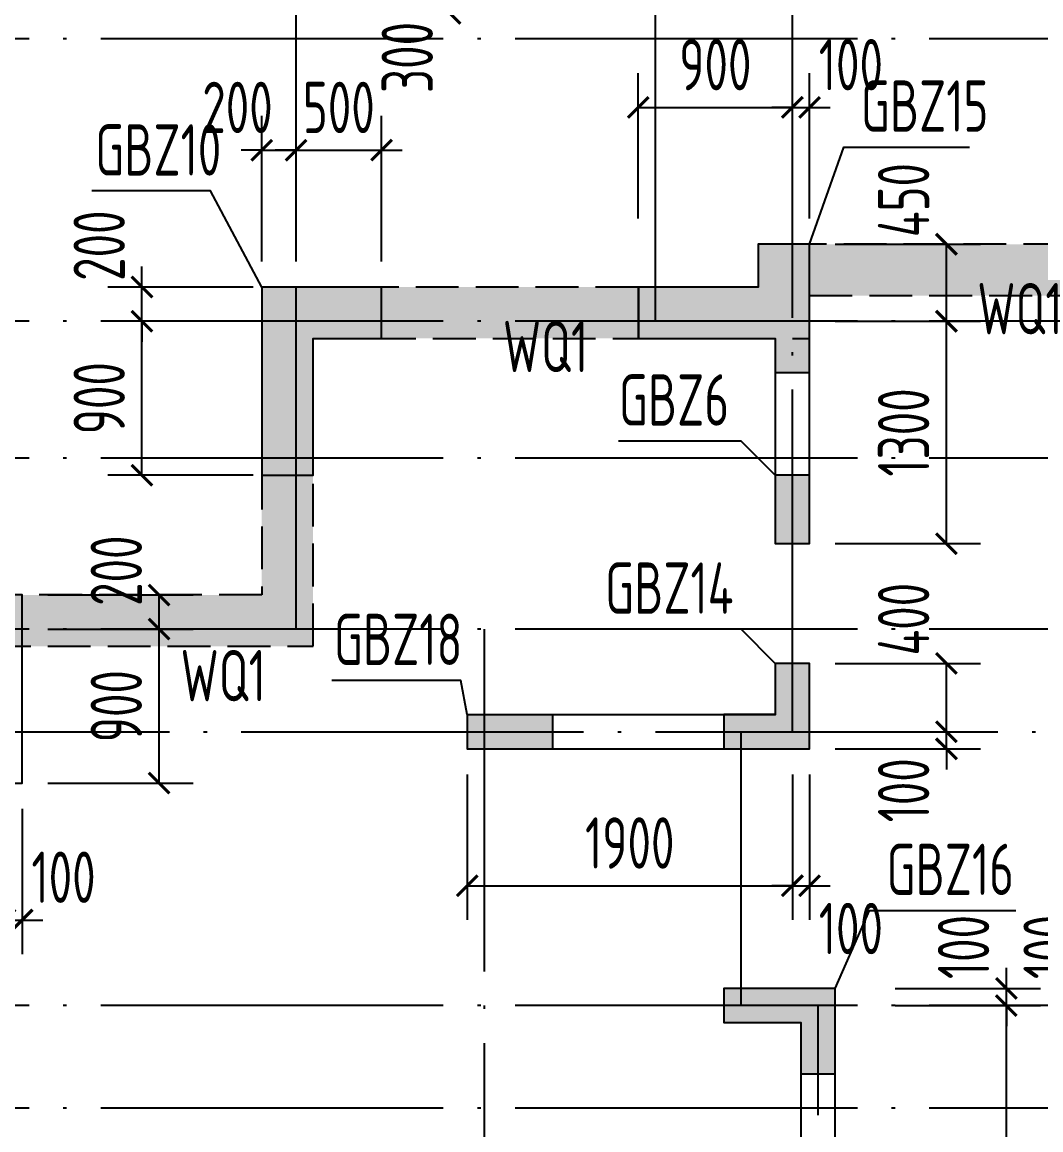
# Model space of a CAD drawing. Extents: x -1307975 to -76406, y -96289 to 379359.
# Drawn here: x -941016 to -935064, y 359666 to 366141 of the extents above; entities that cross this region are included whole.
import ezdxf
from ezdxf.enums import TextEntityAlignment as Align

# ---------------------------------------------------------------- set-up
doc = ezdxf.new("R2010")
doc.units = 0
doc.header["$LTSCALE"] = 1000
doc.linetypes.add('DASH', pattern=[0.35, 0.25, -0.1])
doc.linetypes.add('DOTE', pattern=[2.42, 2, -0.2, 0.02, -0.2])
doc.layers.get('0').update_dxf_attribs({"linetype": 'CONTINUOUS'})
doc.layers.get('DEFPOINTS').update_dxf_attribs({"linetype": 'CONTINUOUS'})
for name, color, linetype in [('A-DOTE', 10, 'DOTE'), ('COLU_DE_TEXT', 7, 'CONTINUOUS'), ('LABEL', 1, 'CONTINUOUS'), ('S-Q墙填充', 252, 'CONTINUOUS'), ('S-Q墙实线', 6, 'CONTINUOUS'), ('S-Q墙标注', 3, 'CONTINUOUS'), ('S-Q墙虚线', 6, 'DASH'), ('S-X详图填充', 252, 'CONTINUOUS'), ('S-X详图实线', 4, 'CONTINUOUS')]:
    doc.layers.add(name, color=color, linetype=linetype)
doc.styles.add('TSSD_REIN', font='tssdeng.shx', dxfattribs={"width": 0.7, "height": 300, "bigfont": 'tssdchn.shx'})
doc.styles.add('结构文字', font='zstxt.shx', dxfattribs={"width": 0.7, "bigfont": 'zshz.shx'})
doc.dimstyles.new('STRUCK', dxfattribs={"dimtxt": 400, "dimasz": 121, "dimexe": 200, "dimexo": 150, "dimgap": 115, "dimtad": 1, "dimdec": 0, "dimdsep": 46, "dimtxsty": '结构文字', "dimblk": 'ARCHTICK', "dimcen": 400, "dimclrd": 3, "dimclre": 3, "dimclrt": 7, "dimadec": 0, "dimazin": 0, "dimtfac": 1, "dimtdec": 0, "dimtix": 1, "dimtmove": 2, "dimatfit": 3, "dimldrblk": '_DIMX', "dimfxl": 1, "dimtolj": 1, "dimtzin": 0, "dimarcsym": 0})

# ---------------------------------------------------------------- blocks, each defined once
blk = doc.blocks.new('20210726.16350016')
at = {"layer": 'A-DOTE'}
for p, q in [((37800, 13700), (37800, 21100)), ((40700, 13100.3), (40700, 21100)), ((39900, 15500), (39900, 17600)), ((55600, 17150), (3600, 17150)), ((55600, 15500), (3600, 15500)), ((55600, 14700), (3600, 14700)), ((55600, 13700), (3600, 13700)), ((38900.2, 13700), (38900, 3600)), ((3600, 13100.3), (55600, 13100.3)), ((40400, 11500), (40400, 13100)), ((55600, 11500), (3600, 11500)), ((40850, 3600), (40850, 11500)), ((55600, 10900), (3600, 10900))]:
    blk.add_line(p, q, dxfattribs=at)
blk = doc.blocks.new('_ArchTick')
at = {"color": 0, "linetype": 'ByBlock', "const_width": 0.15}
blk.add_lwpolyline([(-0.5, -0.5), (0.5, 0.5)], dxfattribs=at)
blk = doc.blocks.new('*D3572')
at = {"layer": 'DEFPOINTS', "color": 0, "transparency": 16777216}
for p in [(-941015.6, 362593.1), (-940215.6, 362593.1), (-941015.6, 361693.1)]:
    blk.add_point(p, dxfattribs=at)
at = {"layer": 'S-Q墙标注', "color": 3, "lineweight": -2, "transparency": 16777216}
for p, q in [((-940865.6, 362593.1), (-940015.6, 362593.1)), ((-940215.6, 361693.1), (-940215.6, 362593.1)), ((-940865.6, 361693.1), (-940015.6, 361693.1))]:
    blk.add_line(p, q, dxfattribs=at)
at = {"layer": 'S-Q墙标注', "color": 3, "lineweight": -2, "transparency": 16777216, "xscale": 121, "yscale": 121, "zscale": 121}
for p, rotation in [((-940215.6, 362593.1), 90), ((-940215.6, 361693.1), 270)]:
    blk.add_blockref('_ArchTick', p, dxfattribs=dict(at, rotation=rotation))
at = {"layer": 'S-Q墙标注', "color": 7, "transparency": 16777216, "insert": (-940465.6, 362143.1), "char_height": 300, "attachment_point": 5, "rotation": 90, "style": 'TSSD_REIN'}
blk.add_mtext('\\A1;900', dxfattribs=at)
blk = doc.blocks.new('_DIMX')
blk.add_line((-150, 0), (150, 0))
at = {"const_width": 50}
blk.add_lwpolyline([(-70, -70), (70, 70)], dxfattribs=at)
blk = doc.blocks.new('*D3573')
at = {"layer": 'DEFPOINTS', "color": 0, "transparency": 16777216}
for p in [(-941015.6, 362793.1), (-940215.6, 362793.1), (-941015.6, 362593.1)]:
    blk.add_point(p, dxfattribs=at)
at = {"layer": 'S-Q墙标注', "color": 3, "lineweight": -2, "transparency": 16777216}
for p, q in [((-940865.6, 362793.1), (-940015.6, 362793.1)), ((-940215.6, 362593.1), (-940215.6, 362793.1)), ((-940865.6, 362593.1), (-940015.6, 362593.1))]:
    blk.add_line(p, q, dxfattribs=at)
at = {"layer": 'S-Q墙标注', "color": 3, "lineweight": -2, "transparency": 16777216, "xscale": 121, "yscale": 121, "zscale": 121}
for p, rotation in [((-940215.6, 362793.1), 90), ((-940215.6, 362593.1), 270)]:
    blk.add_blockref('_ArchTick', p, dxfattribs=dict(at, rotation=rotation))
at = {"layer": 'S-Q墙标注', "color": 7, "transparency": 16777216, "insert": (-940465.6, 362935), "char_height": 300, "attachment_point": 5, "rotation": 90, "style": 'TSSD_REIN'}
blk.add_mtext('\\A1;200', dxfattribs=at)
blk = doc.blocks.new('*D3575')
at = {"layer": 'DEFPOINTS', "color": 0, "transparency": 16777216}
for p in [(-941115.6, 361693.1), (-941015.6, 361693.1), (-941015.6, 360893.1)]:
    blk.add_point(p, dxfattribs=at)
at = {"layer": 'S-Q墙标注', "color": 3, "lineweight": -2, "transparency": 16777216}
for p, q in [((-941115.6, 361543.1), (-941115.6, 360693.1)), ((-941015.6, 361543.1), (-941015.6, 360693.1)), ((-941115.6, 360893.1), (-941236.6, 360893.1)), ((-941115.6, 360893.1), (-941015.6, 360893.1)), ((-941015.6, 360893.1), (-940894.6, 360893.1))]:
    blk.add_line(p, q, dxfattribs=at)
at = {"layer": 'S-Q墙标注', "color": 3, "lineweight": -2, "transparency": 16777216, "xscale": 121, "yscale": 121, "zscale": 121}
blk.add_blockref('_ArchTick', (-941115.6, 360893.1), dxfattribs=at)
at = {"layer": 'S-Q墙标注', "color": 3, "lineweight": -2, "transparency": 16777216, "xscale": 121, "yscale": 121, "zscale": 121, "rotation": 180}
blk.add_blockref('_ArchTick', (-941015.6, 360893.1), dxfattribs=at)
at = {"layer": 'S-Q墙标注', "color": 7, "transparency": 16777216, "insert": (-940773.7, 361143.1), "char_height": 300, "attachment_point": 5, "style": 'TSSD_REIN'}
blk.add_mtext('\\A1;100', dxfattribs=at)
blk = doc.blocks.new('*D3576')
at = {"layer": 'DEFPOINTS', "color": 0, "transparency": 16777216}
for p in [(-936415.6, 361993.3), (-935615.6, 361993.3), (-936415.6, 361893.3)]:
    blk.add_point(p, dxfattribs=at)
at = {"layer": 'S-Q墙标注', "color": 3, "lineweight": -2, "transparency": 16777216}
for p, q in [((-935615.6, 361993.3), (-935615.6, 362114.3)), ((-936265.6, 361993.3), (-935415.6, 361993.3)), ((-935615.6, 361893.3), (-935615.6, 361993.3)), ((-936265.6, 361893.3), (-935415.6, 361893.3)), ((-935615.6, 361893.3), (-935615.6, 361772.3))]:
    blk.add_line(p, q, dxfattribs=at)
at = {"layer": 'S-Q墙标注', "color": 3, "lineweight": -2, "transparency": 16777216, "xscale": 121, "yscale": 121, "zscale": 121}
for p, rotation in [((-935615.6, 361993.3), 270), ((-935615.6, 361893.3), 90)]:
    blk.add_blockref('_ArchTick', p, dxfattribs=dict(at, rotation=rotation))
at = {"layer": 'S-Q墙标注', "color": 7, "transparency": 16777216, "insert": (-935865.6, 361651.4), "char_height": 300, "attachment_point": 5, "rotation": 90, "style": 'TSSD_REIN'}
blk.add_mtext('\\A1;100', dxfattribs=at)
blk = doc.blocks.new('*D3577')
at = {"layer": 'DEFPOINTS', "color": 0, "transparency": 16777216}
for p in [(-936415.6, 362393.3), (-935615.6, 362393.3), (-936415.6, 361993.3)]:
    blk.add_point(p, dxfattribs=at)
at = {"layer": 'S-Q墙标注', "color": 3, "lineweight": -2, "transparency": 16777216}
for p, q in [((-936265.6, 362393.3), (-935415.6, 362393.3)), ((-935615.6, 361993.3), (-935615.6, 362393.3)), ((-936265.6, 361993.3), (-935415.6, 361993.3))]:
    blk.add_line(p, q, dxfattribs=at)
at = {"layer": 'S-Q墙标注', "color": 3, "lineweight": -2, "transparency": 16777216, "xscale": 121, "yscale": 121, "zscale": 121}
for p, rotation in [((-935615.6, 362393.3), 90), ((-935615.6, 361993.3), 270)]:
    blk.add_blockref('_ArchTick', p, dxfattribs=dict(at, rotation=rotation))
at = {"layer": 'S-Q墙标注', "color": 7, "transparency": 16777216, "insert": (-935865.6, 362651.4), "char_height": 300, "attachment_point": 5, "rotation": 90, "style": 'TSSD_REIN'}
blk.add_mtext('\\A1;400', dxfattribs=at)
blk = doc.blocks.new('*D3578')
at = {"layer": 'DEFPOINTS', "color": 0, "transparency": 16777216}
for p in [(-938415.6, 361893.3), (-936515.6, 361893.3), (-936515.6, 361093.3)]:
    blk.add_point(p, dxfattribs=at)
at = {"layer": 'S-Q墙标注', "color": 3, "lineweight": -2, "transparency": 16777216}
for p, q in [((-938415.6, 361743.3), (-938415.6, 360893.3)), ((-936515.6, 361743.3), (-936515.6, 360893.3)), ((-938415.6, 361093.3), (-936515.6, 361093.3))]:
    blk.add_line(p, q, dxfattribs=at)
at = {"layer": 'S-Q墙标注', "color": 3, "lineweight": -2, "transparency": 16777216, "xscale": 121, "yscale": 121, "zscale": 121, "rotation": 180}
blk.add_blockref('_ArchTick', (-938415.6, 361093.3), dxfattribs=at)
at = {"layer": 'S-Q墙标注', "color": 3, "lineweight": -2, "transparency": 16777216, "xscale": 121, "yscale": 121, "zscale": 121}
blk.add_blockref('_ArchTick', (-936515.6, 361093.3), dxfattribs=at)
at = {"layer": 'S-Q墙标注', "color": 7, "transparency": 16777216, "insert": (-937465.6, 361343.3), "char_height": 300, "attachment_point": 5, "style": 'TSSD_REIN'}
blk.add_mtext('\\A1;1900', dxfattribs=at)
blk = doc.blocks.new('*D3579')
at = {"layer": 'DEFPOINTS', "color": 0, "transparency": 16777216}
for p in [(-936515.6, 361893.3), (-936415.6, 361893.3), (-936415.6, 361093.3)]:
    blk.add_point(p, dxfattribs=at)
at = {"layer": 'S-Q墙标注', "color": 3, "lineweight": -2, "transparency": 16777216}
for p, q in [((-936515.6, 361743.3), (-936515.6, 360893.3)), ((-936415.6, 361743.3), (-936415.6, 360893.3)), ((-936515.6, 361093.3), (-936636.6, 361093.3)), ((-936515.6, 361093.3), (-936415.6, 361093.3)), ((-936415.6, 361093.3), (-936294.6, 361093.3))]:
    blk.add_line(p, q, dxfattribs=at)
at = {"layer": 'S-Q墙标注', "color": 3, "lineweight": -2, "transparency": 16777216, "xscale": 121, "yscale": 121, "zscale": 121}
blk.add_blockref('_ArchTick', (-936515.6, 361093.3), dxfattribs=at)
at = {"layer": 'S-Q墙标注', "color": 3, "lineweight": -2, "transparency": 16777216, "xscale": 121, "yscale": 121, "zscale": 121, "rotation": 180}
blk.add_blockref('_ArchTick', (-936415.6, 361093.3), dxfattribs=at)
at = {"layer": 'S-Q墙标注', "color": 7, "transparency": 16777216, "insert": (-936173.7, 360843.3), "char_height": 300, "attachment_point": 5, "style": 'TSSD_REIN'}
blk.add_mtext('\\A1;100', dxfattribs=at)
blk = doc.blocks.new('*D3580')
at = {"layer": 'DEFPOINTS', "color": 0, "transparency": 16777216}
for p in [(-940315.6, 364393.1), (-939515.6, 364393.1), (-939515.6, 363493.1)]:
    blk.add_point(p, dxfattribs=at)
at = {"layer": 'S-Q墙标注', "color": 3, "lineweight": -2, "transparency": 16777216}
for p, q in [((-939665.6, 364393.1), (-940515.6, 364393.1)), ((-940315.6, 363493.1), (-940315.6, 364393.1)), ((-939665.6, 363493.1), (-940515.6, 363493.1))]:
    blk.add_line(p, q, dxfattribs=at)
at = {"layer": 'S-Q墙标注', "color": 3, "lineweight": -2, "transparency": 16777216, "xscale": 121, "yscale": 121, "zscale": 121}
for p, rotation in [((-940315.6, 364393.1), 90), ((-940315.6, 363493.1), 270)]:
    blk.add_blockref('_ArchTick', p, dxfattribs=dict(at, rotation=rotation))
at = {"layer": 'S-Q墙标注', "color": 7, "transparency": 16777216, "insert": (-940565.6, 363943.1), "char_height": 300, "attachment_point": 5, "rotation": 90, "style": 'TSSD_REIN'}
blk.add_mtext('\\A1;900', dxfattribs=at)
blk = doc.blocks.new('*D3581')
at = {"layer": 'DEFPOINTS', "color": 0, "transparency": 16777216}
for p in [(-940315.6, 364593.1), (-939515.6, 364593.1), (-939515.6, 364393.1)]:
    blk.add_point(p, dxfattribs=at)
at = {"layer": 'S-Q墙标注', "color": 3, "lineweight": -2, "transparency": 16777216}
for p, q in [((-940315.6, 364593.1), (-940315.6, 364714.1)), ((-939665.6, 364593.1), (-940515.6, 364593.1)), ((-940315.6, 364393.1), (-940315.6, 364593.1)), ((-939665.6, 364393.1), (-940515.6, 364393.1)), ((-940315.6, 364393.1), (-940315.6, 364272.1))]:
    blk.add_line(p, q, dxfattribs=at)
at = {"layer": 'S-Q墙标注', "color": 3, "lineweight": -2, "transparency": 16777216, "xscale": 121, "yscale": 121, "zscale": 121}
for p, rotation in [((-940315.6, 364593.1), 270), ((-940315.6, 364393.1), 90)]:
    blk.add_blockref('_ArchTick', p, dxfattribs=dict(at, rotation=rotation))
at = {"layer": 'S-Q墙标注', "color": 7, "transparency": 16777216, "insert": (-940565.6, 364835), "char_height": 300, "attachment_point": 5, "rotation": 90, "style": 'TSSD_REIN'}
blk.add_mtext('\\A1;200', dxfattribs=at)
blk = doc.blocks.new('*D3582')
at = {"layer": 'DEFPOINTS', "color": 0, "transparency": 16777216}
for p in [(-939415.6, 365393.1), (-939615.6, 364593), (-939415.6, 364593.1)]:
    blk.add_point(p, dxfattribs=at)
at = {"layer": 'S-Q墙标注', "color": 3, "lineweight": -2, "transparency": 16777216}
for p, q in [((-939615.6, 364743), (-939615.6, 365593.1)), ((-939415.6, 364743.1), (-939415.6, 365593.1)), ((-939615.6, 365393.1), (-939736.6, 365393.1)), ((-939615.6, 365393.1), (-939415.6, 365393.1)), ((-939415.6, 365393.1), (-939294.6, 365393.1))]:
    blk.add_line(p, q, dxfattribs=at)
at = {"layer": 'S-Q墙标注', "color": 3, "lineweight": -2, "transparency": 16777216, "xscale": 121, "yscale": 121, "zscale": 121}
blk.add_blockref('_ArchTick', (-939615.6, 365393.1), dxfattribs=at)
at = {"layer": 'S-Q墙标注', "color": 3, "lineweight": -2, "transparency": 16777216, "xscale": 121, "yscale": 121, "zscale": 121, "rotation": 180}
blk.add_blockref('_ArchTick', (-939415.6, 365393.1), dxfattribs=at)
at = {"layer": 'S-Q墙标注', "color": 7, "transparency": 16777216, "insert": (-939757.5, 365643.1), "char_height": 300, "attachment_point": 5, "style": 'TSSD_REIN'}
blk.add_mtext('\\A1;200', dxfattribs=at)
blk = doc.blocks.new('*D3583')
at = {"layer": 'DEFPOINTS', "color": 0, "transparency": 16777216}
for p in [(-938915.7, 365393.1), (-939415.6, 364593.1), (-938915.7, 364593.1)]:
    blk.add_point(p, dxfattribs=at)
at = {"layer": 'S-Q墙标注', "color": 3, "lineweight": -2, "transparency": 16777216}
for p, q in [((-939415.6, 364743.1), (-939415.6, 365593.1)), ((-938915.7, 364743.1), (-938915.7, 365593.1)), ((-939415.6, 365393.1), (-939536.6, 365393.1)), ((-939415.6, 365393.1), (-938915.7, 365393.1)), ((-938915.7, 365393.1), (-938794.7, 365393.1))]:
    blk.add_line(p, q, dxfattribs=at)
at = {"layer": 'S-Q墙标注', "color": 3, "lineweight": -2, "transparency": 16777216, "xscale": 121, "yscale": 121, "zscale": 121}
blk.add_blockref('_ArchTick', (-939415.6, 365393.1), dxfattribs=at)
at = {"layer": 'S-Q墙标注', "color": 3, "lineweight": -2, "transparency": 16777216, "xscale": 121, "yscale": 121, "zscale": 121, "rotation": 180}
blk.add_blockref('_ArchTick', (-938915.7, 365393.1), dxfattribs=at)
at = {"layer": 'S-Q墙标注', "color": 7, "transparency": 16777216, "insert": (-939165.6, 365643.1), "char_height": 300, "attachment_point": 5, "style": 'TSSD_REIN'}
blk.add_mtext('\\A1;500', dxfattribs=at)
blk = doc.blocks.new('*D3586')
at = {"layer": 'DEFPOINTS', "color": 0, "transparency": 16777216}
for p in [(-936415.5, 364393.1), (-935615.6, 364393.1), (-936415.6, 363093.1)]:
    blk.add_point(p, dxfattribs=at)
at = {"layer": 'S-Q墙标注', "color": 3, "lineweight": -2, "transparency": 16777216}
for p, q in [((-936265.5, 364393.1), (-935415.6, 364393.1)), ((-935615.6, 363093.1), (-935615.6, 364393.1)), ((-936265.6, 363093.1), (-935415.6, 363093.1))]:
    blk.add_line(p, q, dxfattribs=at)
at = {"layer": 'S-Q墙标注', "color": 3, "lineweight": -2, "transparency": 16777216, "xscale": 121, "yscale": 121, "zscale": 121}
for p, rotation in [((-935615.6, 364393.1), 90), ((-935615.6, 363093.1), 270)]:
    blk.add_blockref('_ArchTick', p, dxfattribs=dict(at, rotation=rotation))
at = {"layer": 'S-Q墙标注', "color": 7, "transparency": 16777216, "insert": (-935865.6, 363743.1), "char_height": 300, "attachment_point": 5, "rotation": 90, "style": 'TSSD_REIN'}
blk.add_mtext('\\A1;1300', dxfattribs=at)
blk = doc.blocks.new('*D3587')
at = {"layer": 'DEFPOINTS', "color": 0, "transparency": 16777216}
for p in [(-936415.6, 364843.1), (-935615.6, 364843.1), (-936415.5, 364393.1)]:
    blk.add_point(p, dxfattribs=at)
at = {"layer": 'S-Q墙标注', "color": 3, "lineweight": -2, "transparency": 16777216}
for p, q in [((-936265.6, 364843.1), (-935415.6, 364843.1)), ((-935615.6, 364393.1), (-935615.6, 364843.1)), ((-936265.5, 364393.1), (-935415.6, 364393.1))]:
    blk.add_line(p, q, dxfattribs=at)
at = {"layer": 'S-Q墙标注', "color": 3, "lineweight": -2, "transparency": 16777216, "xscale": 121, "yscale": 121, "zscale": 121}
for p, rotation in [((-935615.6, 364843.1), 90), ((-935615.6, 364393.1), 270)]:
    blk.add_blockref('_ArchTick', p, dxfattribs=dict(at, rotation=rotation))
at = {"layer": 'S-Q墙标注', "color": 7, "transparency": 16777216, "insert": (-935865.6, 365101.1), "char_height": 300, "attachment_point": 5, "rotation": 90, "style": 'TSSD_REIN'}
blk.add_mtext('\\A1;450', dxfattribs=at)
blk = doc.blocks.new('*D3588')
at = {"layer": 'DEFPOINTS', "color": 0, "transparency": 16777216}
for p in [(-936515.6, 365643.1), (-937415.7, 364843.1), (-936515.6, 364843.1)]:
    blk.add_point(p, dxfattribs=at)
at = {"layer": 'S-Q墙标注', "color": 3, "lineweight": -2, "transparency": 16777216}
for p, q in [((-937415.7, 364993.1), (-937415.7, 365843.1)), ((-936515.6, 364993.1), (-936515.6, 365843.1)), ((-937415.7, 365643.1), (-936515.6, 365643.1))]:
    blk.add_line(p, q, dxfattribs=at)
at = {"layer": 'S-Q墙标注', "color": 3, "lineweight": -2, "transparency": 16777216, "xscale": 121, "yscale": 121, "zscale": 121, "rotation": 180}
blk.add_blockref('_ArchTick', (-937415.7, 365643.1), dxfattribs=at)
at = {"layer": 'S-Q墙标注', "color": 3, "lineweight": -2, "transparency": 16777216, "xscale": 121, "yscale": 121, "zscale": 121}
blk.add_blockref('_ArchTick', (-936515.6, 365643.1), dxfattribs=at)
at = {"layer": 'S-Q墙标注', "color": 7, "transparency": 16777216, "insert": (-936965.7, 365893.1), "char_height": 300, "attachment_point": 5, "style": 'TSSD_REIN'}
blk.add_mtext('\\A1;900', dxfattribs=at)
blk = doc.blocks.new('*D3589')
at = {"layer": 'DEFPOINTS', "color": 0, "transparency": 16777216}
for p in [(-936415.6, 365643.1), (-936515.6, 364843.1), (-936415.6, 364843.1)]:
    blk.add_point(p, dxfattribs=at)
at = {"layer": 'S-Q墙标注', "color": 3, "lineweight": -2, "transparency": 16777216}
for p, q in [((-936515.6, 364993.1), (-936515.6, 365843.1)), ((-936415.6, 364993.1), (-936415.6, 365843.1)), ((-936515.6, 365643.1), (-936636.6, 365643.1)), ((-936515.6, 365643.1), (-936415.6, 365643.1)), ((-936415.6, 365643.1), (-936294.6, 365643.1))]:
    blk.add_line(p, q, dxfattribs=at)
at = {"layer": 'S-Q墙标注', "color": 3, "lineweight": -2, "transparency": 16777216, "xscale": 121, "yscale": 121, "zscale": 121}
blk.add_blockref('_ArchTick', (-936515.6, 365643.1), dxfattribs=at)
at = {"layer": 'S-Q墙标注', "color": 3, "lineweight": -2, "transparency": 16777216, "xscale": 121, "yscale": 121, "zscale": 121, "rotation": 180}
blk.add_blockref('_ArchTick', (-936415.6, 365643.1), dxfattribs=at)
at = {"layer": 'S-Q墙标注', "color": 7, "transparency": 16777216, "insert": (-936173.7, 365893.1), "char_height": 300, "attachment_point": 5, "style": 'TSSD_REIN'}
blk.add_mtext('\\A1;100', dxfattribs=at)
blk = doc.blocks.new('*D3489')
at = {"layer": 'DEFPOINTS', "color": 0, "transparency": 16777216}
for p in [(-938515.6, 366493.1), (-937715.6, 366493.1), (-937715.6, 366193.1)]:
    blk.add_point(p, dxfattribs=at)
at = {"layer": 'S-Q墙标注', "color": 3, "lineweight": -2, "transparency": 16777216}
for p, q in [((-937865.6, 366493.1), (-938715.6, 366493.1)), ((-938515.6, 366193.1), (-938515.6, 366493.1)), ((-937865.6, 366193.1), (-938715.6, 366193.1))]:
    blk.add_line(p, q, dxfattribs=at)
at = {"layer": 'S-Q墙标注', "color": 3, "lineweight": -2, "transparency": 16777216, "xscale": 121, "yscale": 121, "zscale": 121}
for p, rotation in [((-938515.6, 366493.1), 90), ((-938515.6, 366193.1), 270)]:
    blk.add_blockref('_ArchTick', p, dxfattribs=dict(at, rotation=rotation))
at = {"layer": 'S-Q墙标注', "color": 7, "transparency": 16777216, "insert": (-938765.6, 365935), "char_height": 300, "attachment_point": 5, "rotation": 90, "style": 'TSSD_REIN'}
blk.add_mtext('\\A1;300', dxfattribs=at)
blk = doc.blocks.new('*D3511')
at = {"layer": 'DEFPOINTS', "color": 0, "transparency": 16777216}
for p in [(-936065.6, 360393.1), (-935265.6, 360393.1), (-936065.6, 358293.1)]:
    blk.add_point(p, dxfattribs=at)
at = {"layer": 'S-Q墙标注', "color": 3, "lineweight": -2, "transparency": 16777216}
for p, q in [((-935915.6, 360393.1), (-935065.6, 360393.1)), ((-935265.6, 358293.1), (-935265.6, 360393.1)), ((-935915.6, 358293.1), (-935065.6, 358293.1))]:
    blk.add_line(p, q, dxfattribs=at)
at = {"layer": 'S-Q墙标注', "color": 3, "lineweight": -2, "transparency": 16777216, "xscale": 121, "yscale": 121, "zscale": 121}
for p, rotation in [((-935265.6, 360393.1), 90), ((-935265.6, 358293.1), 270)]:
    blk.add_blockref('_ArchTick', p, dxfattribs=dict(at, rotation=rotation))
at = {"layer": 'S-Q墙标注', "color": 7, "transparency": 16777216, "insert": (-935515.6, 359343.1), "char_height": 300, "attachment_point": 5, "rotation": 90, "style": 'TSSD_REIN'}
blk.add_mtext('\\A1;2100', dxfattribs=at)
blk = doc.blocks.new('*D3512')
at = {"layer": 'DEFPOINTS', "color": 0, "transparency": 16777216}
for p in [(-936065.6, 360493.1), (-935265.6, 360493.1), (-936065.6, 360393.1)]:
    blk.add_point(p, dxfattribs=at)
at = {"layer": 'S-Q墙标注', "color": 3, "lineweight": -2, "transparency": 16777216}
for p, q in [((-935265.6, 360493.1), (-935265.6, 360614.1)), ((-935915.6, 360493.1), (-935065.6, 360493.1)), ((-935265.6, 360393.1), (-935265.6, 360493.1)), ((-935915.6, 360393.1), (-935065.6, 360393.1)), ((-935265.6, 360393.1), (-935265.6, 360272.1))]:
    blk.add_line(p, q, dxfattribs=at)
at = {"layer": 'S-Q墙标注', "color": 3, "lineweight": -2, "transparency": 16777216, "xscale": 121, "yscale": 121, "zscale": 121}
for p, rotation in [((-935265.6, 360493.1), 270), ((-935265.6, 360393.1), 90)]:
    blk.add_blockref('_ArchTick', p, dxfattribs=dict(at, rotation=rotation))
at = {"layer": 'S-Q墙标注', "color": 7, "transparency": 16777216, "insert": (-935515.6, 360735), "char_height": 300, "attachment_point": 5, "rotation": 90, "style": 'TSSD_REIN'}
blk.add_mtext('\\A1;100', dxfattribs=at)
blk = doc.blocks.new('*D3514')
at = {"layer": 'DEFPOINTS', "color": 0, "transparency": 16777216}
for p in [(-934765.6, 360393.1), (-933965.6, 360393.1), (-933965.6, 358293.1)]:
    blk.add_point(p, dxfattribs=at)
at = {"layer": 'S-Q墙标注', "color": 3, "lineweight": -2, "transparency": 16777216}
for p, q in [((-934115.6, 360393.1), (-934965.6, 360393.1)), ((-934765.6, 358293.1), (-934765.6, 360393.1)), ((-934115.6, 358293.1), (-934965.6, 358293.1))]:
    blk.add_line(p, q, dxfattribs=at)
at = {"layer": 'S-Q墙标注', "color": 3, "lineweight": -2, "transparency": 16777216, "xscale": 121, "yscale": 121, "zscale": 121}
for p, rotation in [((-934765.6, 360393.1), 90), ((-934765.6, 358293.1), 270)]:
    blk.add_blockref('_ArchTick', p, dxfattribs=dict(at, rotation=rotation))
at = {"layer": 'S-Q墙标注', "color": 7, "transparency": 16777216, "insert": (-935015.6, 359343.1), "char_height": 300, "attachment_point": 5, "rotation": 90, "style": 'TSSD_REIN'}
blk.add_mtext('\\A1;2100', dxfattribs=at)
blk = doc.blocks.new('*D3515')
at = {"layer": 'DEFPOINTS', "color": 0, "transparency": 16777216}
for p in [(-934765.6, 360493.1), (-933965.6, 360493.1), (-933965.6, 360393.1)]:
    blk.add_point(p, dxfattribs=at)
at = {"layer": 'S-Q墙标注', "color": 3, "lineweight": -2, "transparency": 16777216}
for p, q in [((-934765.6, 360493.1), (-934765.6, 360614.1)), ((-934115.6, 360493.1), (-934965.6, 360493.1)), ((-934765.6, 360393.1), (-934765.6, 360493.1)), ((-934115.6, 360393.1), (-934965.6, 360393.1)), ((-934765.6, 360393.1), (-934765.6, 360272.1))]:
    blk.add_line(p, q, dxfattribs=at)
at = {"layer": 'S-Q墙标注', "color": 3, "lineweight": -2, "transparency": 16777216, "xscale": 121, "yscale": 121, "zscale": 121}
for p, rotation in [((-934765.6, 360493.1), 270), ((-934765.6, 360393.1), 90)]:
    blk.add_blockref('_ArchTick', p, dxfattribs=dict(at, rotation=rotation))
at = {"layer": 'S-Q墙标注', "color": 7, "transparency": 16777216, "insert": (-935015.6, 360735), "char_height": 300, "attachment_point": 5, "rotation": 90, "style": 'TSSD_REIN'}
blk.add_mtext('\\A1;100', dxfattribs=at)
blk = doc.blocks.new('20211109.00462574')
at = {"layer": 'S-Q墙填充'}
h = blk.add_hatch(dxfattribs=at)
h.set_pattern_fill('ARMORED', color=252, scale=30, style=0)
h.set_pattern_definition([(50, (994311.75, -393917.59), (215.178055, -18.82564), [22.5, -247.5]), (355, (994311.75, -393917.59), (-41.6254, 225.65764), [18, -198]), (100.4514, (994329.68, -393919.15), (173.552815, 206.831863), [19.122057, -210.342634]), (46.1842, (994311.75, -393857.59), (320.172315, -49.655704), [33.75, -371.25]), (96.6356, (994338.43, -393861.72), (280.39881, 292.23536), [28.68309, -315.5139]), (351.1842, (994311.75, -393857.6), (280.39858, 292.23558), [27, -297]), (21, (994341.75, -393872.59), (179.072116, -120.785667), [22.5, -247.5]), (326, (994341.75, -393872.59), (72.9946, 217.545014), [18, -198]), (71.4514, (994356.67, -393882.65), (252.06679, 96.75915), [19.122057, -210.342634]), (37.5, (994311.75, -393917.586), (3.6479566, 99.868156), [0, -195.6, 0, -201, 0, -198.75]), (7.5, (994311.75, -393917.59), (78.920861, 118.323514), [0, -114.6, 0, -191.1, 0, -75.75]), (327.5, (994244.85, -393917.586), (160.146731, -6.7664615), [0, -75, 0, -234, 0, -310.5]), (317.5, (994214.85, -393917.59), (174.95585, 30.031495), [0, -97.5, 0, -155.4, 0, -220.5]), (45, (994311.75, -393917.59), (-106.066017, 106.066017), [])])
h.paths.add_polyline_path([(9600, 1650), (9400, 1650), (9400, 1500), (300, 1500), (300, 8500.3), (6600, 8500), (6600, 7700), (6800, 7700), (6800, 8800.3), (5900, 8800.3), (5900, 9200.3), (5650, 9200.3), (5650, 8800.3), (4150, 8800.3), (4150, 10500.3), (5650, 10500.3), (5650, 9820.3), (5900, 9820.3), (5900, 10150.3), (6300, 10150.3), (6300, 10500.3), (6800, 10500.3), (6800, 10800.3), (5900, 10800.3), (5900, 12595.9), (5650, 12595.9), (5650, 10750.3), (3900, 10750.3), (3900, 8800.3), (1550, 8800.3), (1550, 13795.9), (1300, 13795.9), (1300, 8800.3), (0, 8800.3), (0, 1200), (9300, 1200), (9300, 0), (16100, 0), (16100, 1200), (34400, 1200.2), (34400, 0), (41000, 0), (41000, 1200.1), (50400, 1200.1), (50400.1, 8800), (42200, 8800.1), (42200, 10600), (39299.9, 10600), (39299.9, 10850.1), (36100.1, 10850.1), (36100.1, 10600), (33200, 10600), (33200, 8800.1), (17200, 8800.2), (17200, 10599.9), (14300, 10599.9), (14300, 12300), (15200, 12300), (15200, 14195.7), (12817, 14195.7), (12817, 13895.9), (14900, 13895.7), (14900, 12600), (14000, 12600), (14000, 9100), (14200, 9100), (14200, 10300), (16900, 10300), (16900, 8500.1), (33500, 8500.1), (33500, 10300.1), (36400, 10300.1), (36400, 10550.1), (39000, 10550.1), (39000, 10300.1), (41900, 10300.1), (41900, 8500.1), (50100, 8500.1), (50100, 1500.1), (41000, 1500.1), (41000, 1650), (40700, 1650.1), (40700, 300.1), (34700, 300.1), (34700, 1650.1), (34400, 1650.1), (34400, 1500.1), (16000, 1500.1), (16000, 1650), (15800, 1650), (15800, 300), (9600, 300)])
at = {"layer": 'S-Q墙实线'}
blk.add_lwpolyline([(36400, 10500), (36400, 10850), (36100.1, 10850), (36100.1, 10600), (35399.9, 10600), (35399.9, 10300.1), (36200, 10300.1), (36200, 9100), (36400, 9100), (36400, 10500)], dxfattribs=at)
for points in [[(33500, 10300.1), (33899.9, 10300.1), (33899.9, 10600), (33200, 10600), (33200, 9500), (33500, 9500)], [(31250.1, 8500), (31600, 8500), (31600, 7700), (31800, 7700), (31800, 8800.1), (31250.1, 8800.1)], [(34400, 7900.3), (35999.9, 7900.3), (36400, 7900.3), (36400, 8400.3), (36200, 8400.3), (36200, 8100.3), (35999.9, 8100.3), (34400, 8100.3)], [(36350, 4200), (36750, 4200), (36750, 4400), (36550, 4400), (36550, 5800), (36550, 6500), (35899.9, 6500), (35899.9, 6300), (36350, 6300), (36350, 5800)]]:
    blk.add_lwpolyline(points, close=True, dxfattribs=at)
at = {"layer": 'S-Q墙虚线', "color": 2}
for points in [[(50400.1, 8800), (42200, 8800.1), (42200, 10600), (39299.9, 10600), (39299.9, 10850.1), (36100.1, 10850.1), (36100.1, 10600), (33200, 10600), (33200, 8800.1), (17200, 8800.2)], [(16900, 8500.1), (33500, 8500.1), (33500, 10300.1), (36400, 10300.1), (36400, 10550.1), (39000, 10550.1), (39000, 10300.1), (41900, 10300.1), (41900, 8500.1), (50100, 8500.1)]]:
    blk.add_lwpolyline(points, dxfattribs=at)

msp = doc.modelspace()

# ---------------------------------------------------------------- hatches: boundary and pattern name
at = {"layer": 'S-X详图填充'}
h = msp.add_hatch(color=256, dxfattribs=at)
h.dxf.hatch_style = 1
h.paths.add_polyline_path([(-936615.61, 364093.09), (-936415.56, 364093.09), (-936415.51, 364842.97), (-936715.47, 364843.06), (-936715.54, 364593.1), (-937415.51, 364593.06), (-937415.51, 364293.06), (-936615.61, 364293.06)])
h = msp.add_hatch(color=256, dxfattribs=at)
h.dxf.hatch_style = 1
h.paths.add_polyline_path([(-939615.6, 363493.06), (-939315.6, 363493.06), (-939315.6, 364293.04), (-938915.61, 364293.06), (-938915.61, 364593.07), (-939615.6, 364593.04)])
h = msp.add_hatch(color=256, dxfattribs=at)
h.dxf.hatch_style = 1
h.paths.add_polyline_path([(-936415.59, 363493.09), (-936615.61, 363493.09), (-936615.61, 363093.09), (-936415.61, 363093.09)])
h = msp.add_hatch(color=256, dxfattribs=at)
h.dxf.hatch_style = 1
h.paths.add_polyline_path([(-936915.61, 362093.39), (-936915.61, 361893.39), (-936415.61, 361893.39), (-936415.61, 362393.39), (-936615.61, 362393.39), (-936615.61, 362093.39)])
h = msp.add_hatch(color=256, dxfattribs=at)
h.dxf.hatch_style = 1
h.paths.add_polyline_path([(-937915.6, 361893.28), (-937915.6, 362093.28), (-938415.6, 362093.33), (-938415.6, 361893.33)])
h = msp.add_hatch(color=256, dxfattribs=at)
h.dxf.hatch_style = 1
h.paths.add_polyline_path([(-936465.61, 359993.09), (-936265.61, 359993.09), (-936265.61, 360493.09), (-936915.61, 360493.09), (-936915.61, 360293.09), (-936465.61, 360293.09)])

# ---------------------------------------------------------------- linework, layer by layer
at = {"layer": 'LABEL'}
for points in [[(-936415.61, 364842.97), (-936215.61, 365411.07), (-935480.27, 365411.07)], [(-939615.6, 364593.04), (-939915.61, 365154.73), (-940608.68, 365154.73)], [(-936615.61, 363493.09), (-936815.61, 363693.09), (-937530.58, 363693.09)], [(-936615.59, 362393.25), (-936815.59, 362593.25), (-937655.59, 362593.25)], [(-938415.61, 362093.39), (-938452.67, 362293.39), (-939205.61, 362293.39)], [(-936265.66, 360493.09), (-936065.66, 360949.07), (-935209.63, 360949.07)]]:
    msp.add_lwpolyline(points, dxfattribs=at)
at = {"layer": 'S-X详图实线'}
for points in [[(-936615.61, 364093.09), (-936415.56, 364093.09), (-936415.51, 364842.97), (-936715.47, 364843.06), (-936715.54, 364593.1), (-937415.51, 364593.06), (-937415.51, 364293.06), (-936615.61, 364293.06), (-936615.61, 364093.09)], [(-939615.6, 363493.06), (-939315.6, 363493.06), (-939315.6, 364293.04), (-938915.61, 364293.06), (-938915.61, 364593.07), (-939615.6, 364593.04), (-939615.6, 363493.06)], [(-936415.59, 363493.09), (-936615.61, 363493.09), (-936615.61, 363093.09), (-936415.61, 363093.09), (-936415.59, 363493.09)], [(-936915.61, 362093.39), (-936915.61, 361893.39), (-936415.61, 361893.39), (-936415.61, 362393.39), (-936615.61, 362393.39), (-936615.61, 362093.39), (-936915.61, 362093.39)], [(-937915.6, 361893.33), (-937915.6, 362093.33), (-938415.6, 362093.33), (-938415.6, 361893.33), (-937915.6, 361893.33)], [(-936465.61, 359993.09), (-936265.61, 359993.09), (-936265.61, 360493.09), (-936915.61, 360493.09), (-936915.61, 360293.09), (-936465.61, 360293.09), (-936465.61, 359993.09)]]:
    msp.add_lwpolyline(points, close=True, dxfattribs=at)

# ---------------------------------------------------------------- block references
at = {"layer": 'A-DOTE'}
msp.add_blockref('20210726.16350016', (-977215.6, 348893.02), dxfattribs=at)
at = {"layer": 'S-Q墙实线', "color": 2}
msp.add_blockref('20211109.00462574', (-972815.59, 353992.98), dxfattribs=at)

# ---------------------------------------------------------------- texts
at = {"layer": 'COLU_DE_TEXT', "style": 'TSSD_REIN', "width": 0.7}
for s, p in [('GBZ15', (-936115.61, 365411.07)), ('GBZ10', (-940589.07, 365154.73)), ('GBZ6', (-937529.46, 363693.09)), ('GBZ14', (-937609.96, 362593.25)), ('GBZ18', (-939194.39, 362293.39)), ('GBZ16', (-935965.66, 360949.07))]:
    msp.add_text(s, height=300, dxfattribs=at).set_placement(p, align=Align.BOTTOM_LEFT)
at = {"layer": 'S-Q墙标注', "style": 'TSSD_REIN', "width": 0.7}
for p in [(-935186.09, 364226.86), (-937957.82, 364005.86), (-939841.18, 362081.67)]:
    msp.add_text('WQ1', height=300, dxfattribs=at).set_placement(p, align=Align.BOTTOM_CENTER)

# ---------------------------------------------------------------- dimensions: what is measured, and where the dimension line sits
at = {"layer": 'S-Q墙标注'}
for base, p1, p2, picture, middle in [((-938515.61, 366493.09), (-937715.61, 366193.09), (-937715.61, 366493.09), '*D3489', (-938765.61, 365935.01)), ((-935615.6, 364843.06), (-936415.54, 364393.14), (-936415.6, 364843.06), '*D3587', (-935865.6, 365101.14)), ((-940315.6, 364593.06), (-939515.6, 364393.14), (-939515.6, 364593.06), '*D3581', (-940565.6, 364834.99)), ((-940215.59, 362793.14), (-941015.59, 362593.06), (-941015.59, 362793.14), '*D3573', (-940465.59, 362934.99)), ((-935615.6, 362393.33), (-936415.6, 361993.33), (-936415.6, 362393.33), '*D3577', (-935865.6, 362651.41)), ((-935615.6, 361993.33), (-936415.6, 361893.33), (-936415.6, 361993.33), '*D3576', (-935865.6, 361651.41)), ((-935265.6, 360493.06), (-936065.6, 360393.06), (-936065.6, 360493.06), '*D3512', (-935515.6, 360734.99)), ((-934765.6, 360493.06), (-933965.6, 360393.06), (-933965.6, 360493.06), '*D3515', (-935015.6, 360734.99))]:
    dim = msp.add_linear_dim(base=base, p1=p1, p2=p2, angle=90, dimstyle='STRUCK', override={"dimtxt": 300, "dimgap": 100, "dimtxsty": 'TSSD_REIN'}, dxfattribs=at)
    dim.commit()
    dim.dimension.update_dxf_attribs({"geometry": picture, "text_midpoint": middle, "dimtype": 160})
for base, p1, p2, picture, middle in [((-936515.61, 365643.06), (-937415.73, 364843.06), (-936515.61, 364843.06), '*D3588', (-936965.67, 365893.06)), ((-938915.69, 365393.06), (-939415.6, 364593.06), (-938915.69, 364593.06), '*D3583', (-939165.64, 365643.06)), ((-936515.6, 361093.33), (-938415.6, 361893.33), (-936515.6, 361893.33), '*D3578', (-937465.6, 361343.33))]:
    dim = msp.add_linear_dim(base=base, p1=p1, p2=p2, dimstyle='STRUCK', override={"dimtxt": 300, "dimgap": 100, "dimtxsty": 'TSSD_REIN'}, dxfattribs=at)
    dim.commit()
    dim.dimension.update_dxf_attribs({"geometry": picture, "text_midpoint": middle})
for base, p1, p2, picture, middle in [((-936415.6, 365643.06), (-936515.61, 364843.06), (-936415.6, 364843.06), '*D3589', (-936173.68, 365893.06)), ((-939415.6, 365393.06), (-939615.6, 364593.04), (-939415.6, 364593.06), '*D3582', (-939757.52, 365643.06)), ((-936415.6, 361093.33), (-936515.6, 361893.33), (-936415.6, 361893.33), '*D3579', (-936173.68, 360843.33)), ((-941015.59, 360893.06), (-941115.6, 361693.06), (-941015.59, 361693.06), '*D3575', (-940773.67, 361143.06))]:
    dim = msp.add_linear_dim(base=base, p1=p1, p2=p2, dimstyle='STRUCK', override={"dimtxt": 300, "dimgap": 100, "dimtxsty": 'TSSD_REIN'}, dxfattribs=at)
    dim.commit()
    dim.dimension.update_dxf_attribs({"geometry": picture, "text_midpoint": middle, "dimtype": 160})
for base, p1, p2, picture, middle in [((-940315.6, 364393.14), (-939515.6, 363493.06), (-939515.6, 364393.14), '*D3580', (-940565.6, 363943.1)), ((-935615.6, 364393.14), (-936415.6, 363093.06), (-936415.54, 364393.14), '*D3586', (-935865.6, 363743.1)), ((-940215.59, 362593.06), (-941015.59, 361693.06), (-941015.59, 362593.06), '*D3572', (-940465.59, 362143.06)), ((-935265.6, 360393.06), (-936065.6, 358293.06), (-936065.6, 360393.06), '*D3511', (-935515.6, 359343.06)), ((-934765.6, 360393.06), (-933965.6, 358293.06), (-933965.6, 360393.06), '*D3514', (-935015.6, 359343.06))]:
    dim = msp.add_linear_dim(base=base, p1=p1, p2=p2, angle=90, dimstyle='STRUCK', override={"dimtxt": 300, "dimgap": 100, "dimtxsty": 'TSSD_REIN'}, dxfattribs=at)
    dim.commit()
    dim.dimension.update_dxf_attribs({"geometry": picture, "text_midpoint": middle})

doc.saveas('drawing.dxf')
